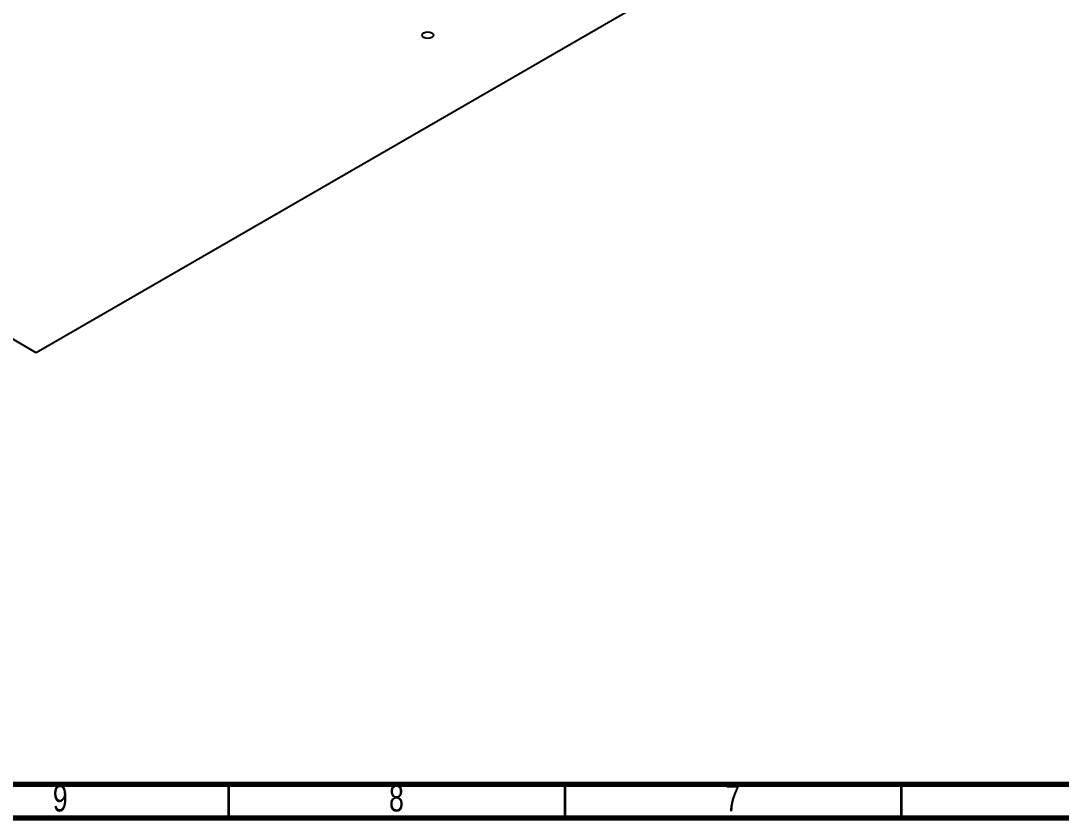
# Model space of a CAD drawing. Header units: millimetres. Extents: x 1 to 1184, y 0 to 836.
# Drawn here: x 768.6 to 923.3, y 5 to 123.6 of the extents above; entities that cross this region are included whole.
import ezdxf

# ---------------------------------------------------------------- set-up
doc = ezdxf.new("R2010")
doc.units = ezdxf.units.MM
doc.styles.add('SLDTEXTSTYLE0', font='TXT', dxfattribs={"width": 0.75})

msp = doc.modelspace()

# ---------------------------------------------------------------- linework, layer by layer
at = {"color": 7, "linetype": 'Continuous', "lineweight": 25}
for p, q in [((770.88, 74.23), (682.49, 125.26)), ((859.27, 125.26), (770.88, 74.23))]:
    msp.add_line(p, q, dxfattribs=at)
at = {"color": 7, "linetype": 'Continuous', "lineweight": 70}
for p, q in [((1179, 10), (20, 10)), ((1184, 5), (15, 5))]:
    msp.add_line(p, q, dxfattribs=at)
at = {"color": 7, "linetype": 'Continuous', "lineweight": 35}
for p, q in [((799.5, 10), (799.5, 5)), ((849.5, 10), (849.5, 5)), ((899.5, 10), (899.5, 5))]:
    msp.add_line(p, q, dxfattribs=at)
at = {"color": 7, "linetype": 'Continuous', "lineweight": 25, "flags": 128}
msp.add_lwpolyline([(828.51, 121.81), (828.78, 121.92), (829.11, 121.96), (829.43, 121.92), (829.71, 121.81), (829.89, 121.66), (829.96, 121.47), (829.89, 121.28), (829.71, 121.12), (829.43, 121.01), (829.11, 120.98), (828.78, 121.01), (828.51, 121.12), (828.32, 121.28), (828.26, 121.47), (828.32, 121.66), (828.51, 121.81)], dxfattribs=at)

# ---------------------------------------------------------------- texts
at = {"color": 7, "linetype": 'Continuous', "lineweight": 0, "char_height": 3.97, "attachment_point": 2, "style": 'SLDTEXTSTYLE0'}
for s, insert in [('9', (774.46, 9.97)), ('8', (824.46, 9.97)), ('7', (874.46, 9.97))]:
    msp.add_mtext(s, dxfattribs=dict(at, insert=insert))

doc.saveas('drawing.dxf')
